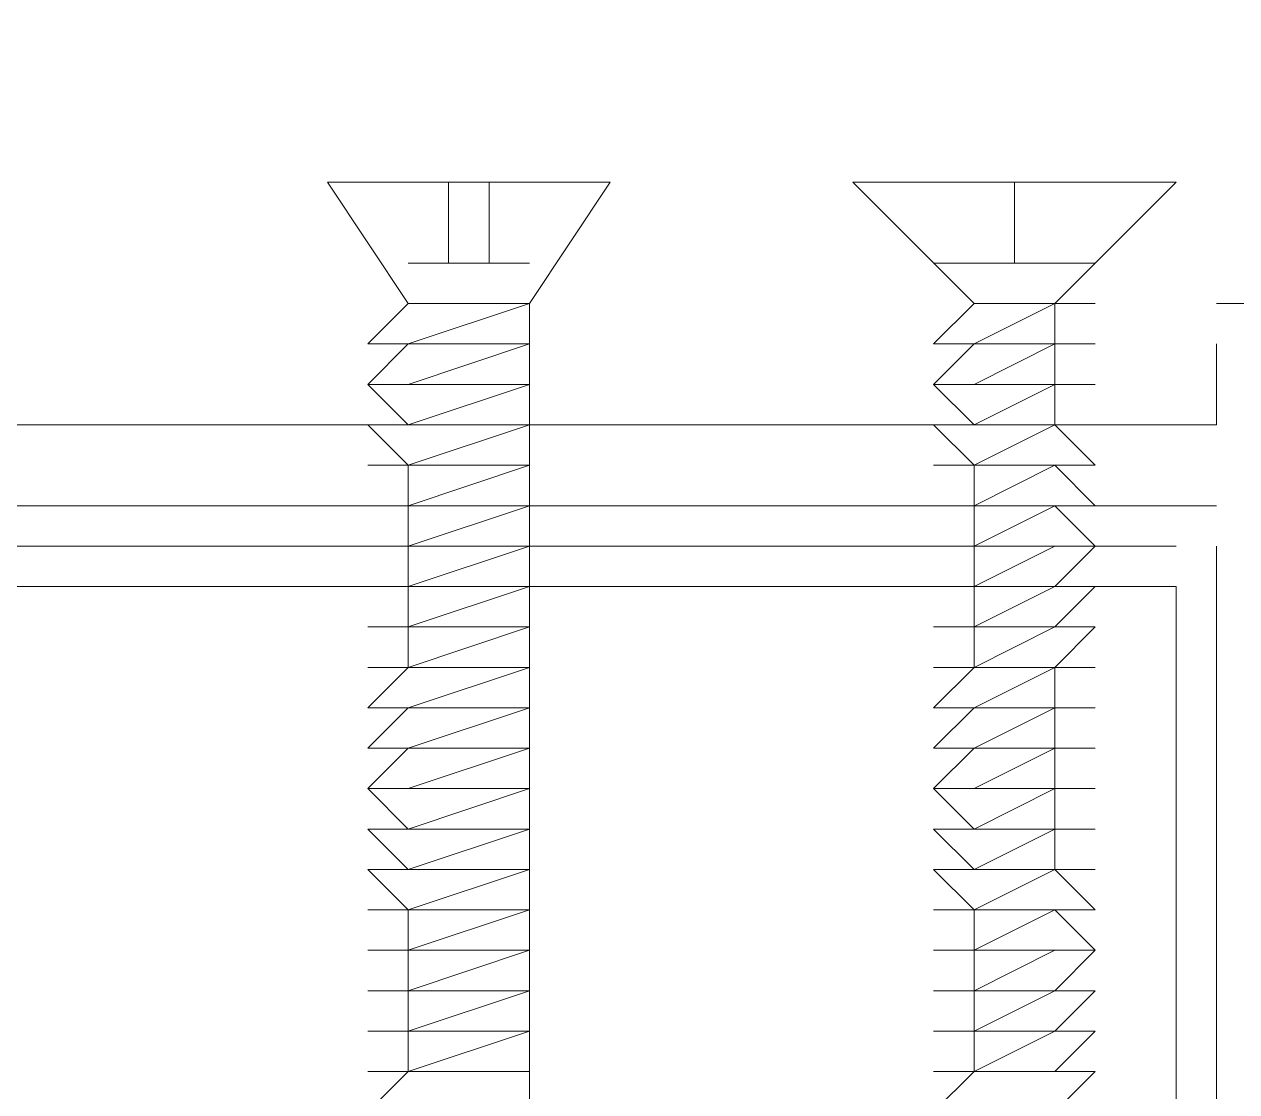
# Model space of a CAD drawing. Header units: millimetres. Extents: x 906 to 41302, y 848 to 28850.
# Drawn here: x 18371.09 to 18402.84, y 17750.91 to 17778.86 of the extents above; entities that cross this region are included whole.
import ezdxf

# ---------------------------------------------------------------- set-up
doc = ezdxf.new("R2010")
doc.units = ezdxf.units.MM
doc.layers.add('PDF_X-단위세대$및$주동평면도$A-DOOR', color=7, linetype='Continuous')

msp = doc.modelspace()

# ---------------------------------------------------------------- linework, layer by layer
at = {"layer": 'PDF_X-단위세대$및$주동평면도$A-DOOR', "lineweight": 9}
for points in [[(18402.312, 17770.486), (18402.312, 17768.37), (18359.978, 17768.37), (18359.978, 17784.245)], [(18384.32, 17771.545), (18386.437, 17774.72), (18379.028, 17774.72), (18381.145, 17771.545), (18384.32, 17771.545), (18386.437, 17774.72), (18379.028, 17774.72), (18381.145, 17771.545), (18382.203, 17771.545)], [(18379.028, 17774.72), (18379.028, 17774.72)], [(18382.203, 17774.72), (18382.203, 17772.603), (18383.262, 17772.603), (18383.262, 17774.72)], [(18398.078, 17771.545), (18401.253, 17774.72), (18392.787, 17774.72), (18395.962, 17771.545), (18398.078, 17771.545), (18401.253, 17774.72), (18392.787, 17774.72), (18395.962, 17771.545), (18397.02, 17771.545)], [(18392.787, 17774.72), (18392.787, 17774.72)], [(18397.02, 17774.72), (18397.02, 17772.603), (18397.02, 17774.72)], [(18381.145, 17772.603), (18384.32, 17772.603)], [(18394.903, 17772.603), (18399.137, 17772.603)], [(18381.145, 17771.545), (18381.145, 17771.545)], [(18381.145, 17771.545), (18381.145, 17771.545)], [(18381.145, 17771.545), (18381.145, 17771.545)], [(18381.145, 17771.545), (18381.145, 17771.545)], [(18384.32, 17771.545), (18384.32, 17771.545)], [(18384.32, 17771.545), (18384.32, 17771.545)], [(18384.32, 17771.545), (18384.32, 17771.545)], [(18395.962, 17771.545), (18395.962, 17771.545)], [(18395.962, 17771.545), (18395.962, 17771.545)], [(18395.962, 17771.545), (18395.962, 17771.545)], [(18395.962, 17771.545), (18395.962, 17771.545)], [(18398.078, 17771.545), (18398.078, 17771.545)], [(18398.078, 17771.545), (18398.078, 17771.545)], [(18398.078, 17771.545), (18398.078, 17771.545)], [(18399.137, 17771.545), (18399.137, 17771.545)], [(18405.487, 17771.545), (18402.312, 17771.545)], [(18402.312, 17771.545), (18402.312, 17771.545)], [(18381.145, 17767.311), (18380.087, 17768.37), (18381.145, 17768.37), (18380.087, 17769.428), (18381.145, 17769.428), (18380.087, 17769.428), (18381.145, 17770.486)], [(18380.087, 17770.486), (18380.087, 17770.486)], [(18381.145, 17770.486), (18381.145, 17770.486)], [(18381.145, 17770.486), (18381.145, 17770.486)], [(18381.145, 17770.486), (18381.145, 17770.486)], [(18384.32, 17770.486), (18384.32, 17770.486)], [(18384.32, 17770.486), (18384.32, 17770.486)], [(18384.32, 17768.37), (18384.32, 17769.428), (18384.32, 17770.486)], [(18384.32, 17770.486), (18384.32, 17770.486)], [(18384.32, 17770.486), (18384.32, 17770.486)], [(18395.962, 17767.311), (18394.903, 17768.37), (18395.962, 17768.37), (18394.903, 17769.428), (18395.962, 17769.428), (18394.903, 17769.428), (18395.962, 17770.486)], [(18394.903, 17770.486), (18394.903, 17770.486)], [(18395.962, 17770.486), (18395.962, 17770.486)], [(18395.962, 17770.486), (18395.962, 17770.486)], [(18395.962, 17770.486), (18395.962, 17770.486)], [(18398.078, 17770.486), (18399.137, 17770.486), (18398.078, 17770.486)], [(18398.078, 17770.486), (18398.078, 17770.486)], [(18398.078, 17768.37), (18398.078, 17769.428), (18398.078, 17770.486)], [(18398.078, 17770.486), (18398.078, 17770.486)], [(18398.078, 17770.486), (18398.078, 17770.486)], [(18399.137, 17770.486), (18399.137, 17770.486)], [(18402.312, 17770.486), (18402.312, 17770.486)], [(18380.087, 17769.428), (18380.087, 17769.428)], [(18380.087, 17769.428), (18380.087, 17769.428)], [(18381.145, 17769.428), (18381.145, 17769.428)], [(18381.145, 17769.428), (18381.145, 17769.428)], [(18384.32, 17769.428), (18384.32, 17769.428)], [(18384.32, 17769.428), (18384.32, 17769.428)], [(18384.32, 17769.428), (18384.32, 17769.428)], [(18384.32, 17769.428), (18384.32, 17769.428)], [(18394.903, 17769.428), (18394.903, 17769.428)], [(18394.903, 17769.428), (18394.903, 17769.428)], [(18395.962, 17769.428), (18395.962, 17769.428)], [(18395.962, 17769.428), (18395.962, 17769.428)], [(18399.137, 17769.428), (18398.078, 17769.428), (18399.137, 17769.428)], [(18398.078, 17769.428), (18398.078, 17769.428)], [(18398.078, 17769.428), (18398.078, 17769.428)], [(18398.078, 17769.428), (18398.078, 17769.428)], [(18398.078, 17769.428), (18398.078, 17769.428)], [(18399.137, 17769.428), (18399.137, 17769.428)], [(18380.087, 17750.378), (18381.145, 17751.436), (18380.087, 17751.436), (18381.145, 17751.436), (18381.145, 17752.495), (18380.087, 17752.495), (18381.145, 17752.495), (18381.145, 17753.553), (18380.087, 17753.553), (18381.145, 17753.553), (18381.145, 17754.611), (18380.087, 17754.611), (18381.145, 17754.611), (18381.145, 17755.67), (18380.087, 17755.67), (18381.145, 17755.67), (18380.087, 17756.728), (18381.145, 17756.728), (18380.087, 17757.786), (18381.145, 17757.786), (18380.087, 17758.845), (18381.145, 17758.845), (18380.087, 17758.845), (18381.145, 17759.903), (18380.087, 17759.903), (18381.145, 17760.961), (18380.087, 17760.961), (18381.145, 17762.02), (18380.087, 17762.02), (18381.145, 17762.02), (18381.145, 17763.078), (18380.087, 17763.078), (18381.145, 17763.078), (18381.145, 17764.136), (18380.087, 17764.136), (18381.145, 17764.136), (18381.145, 17765.195), (18380.087, 17765.195), (18381.145, 17765.195), (18381.145, 17766.253), (18380.087, 17766.253), (18381.145, 17766.253), (18381.145, 17767.311), (18380.087, 17767.311), (18381.145, 17767.311), (18384.32, 17768.37), (18384.32, 17767.311), (18384.32, 17766.253), (18384.32, 17765.195), (18384.32, 17764.136), (18384.32, 17763.078), (18384.32, 17762.02), (18384.32, 17760.961), (18384.32, 17759.903), (18384.32, 17758.845), (18384.32, 17757.786), (18384.32, 17756.728), (18384.32, 17755.67), (18384.32, 17754.611), (18384.32, 17753.553), (18384.32, 17752.495), (18384.32, 17751.436), (18384.32, 17750.378)], [(18384.32, 17768.37), (18381.145, 17767.311), (18384.32, 17768.37)], [(18381.145, 17768.37), (18381.145, 17768.37)], [(18381.145, 17768.37), (18381.145, 17768.37)], [(18381.145, 17768.37), (18381.145, 17768.37)], [(18384.32, 17768.37), (18384.32, 17768.37)], [(18384.32, 17768.37), (18384.32, 17768.37)], [(18384.32, 17768.37), (18384.32, 17768.37)], [(18384.32, 17768.37), (18384.32, 17768.37)], [(18384.32, 17768.37), (18384.32, 17768.37)], [(18384.32, 17768.37), (18384.32, 17768.37)], [(18384.32, 17768.37), (18384.32, 17768.37)], [(18394.903, 17750.378), (18395.962, 17751.436), (18394.903, 17751.436), (18395.962, 17751.436), (18395.962, 17752.495), (18394.903, 17752.495), (18395.962, 17752.495), (18395.962, 17753.553), (18394.903, 17753.553), (18395.962, 17753.553), (18395.962, 17754.611), (18394.903, 17754.611), (18395.962, 17754.611), (18395.962, 17755.67), (18394.903, 17755.67), (18395.962, 17755.67), (18394.903, 17756.728), (18395.962, 17756.728), (18394.903, 17757.786), (18395.962, 17757.786), (18394.903, 17758.845), (18395.962, 17758.845), (18394.903, 17758.845), (18395.962, 17759.903), (18394.903, 17759.903), (18395.962, 17760.961), (18394.903, 17760.961), (18395.962, 17762.02), (18394.903, 17762.02), (18395.962, 17762.02), (18395.962, 17763.078), (18394.903, 17763.078), (18395.962, 17763.078), (18395.962, 17764.136), (18394.903, 17764.136), (18395.962, 17764.136), (18395.962, 17765.195), (18394.903, 17765.195), (18395.962, 17765.195), (18395.962, 17766.253), (18394.903, 17766.253), (18395.962, 17766.253), (18395.962, 17767.311), (18394.903, 17767.311), (18395.962, 17767.311), (18398.078, 17768.37), (18399.137, 17767.311), (18398.078, 17767.311), (18399.137, 17766.253), (18398.078, 17766.253), (18399.137, 17765.195), (18398.078, 17765.195), (18399.137, 17765.195), (18398.078, 17764.136), (18399.137, 17764.136), (18398.078, 17763.078), (18399.137, 17763.078), (18398.078, 17762.02), (18399.137, 17762.02), (18398.078, 17762.02), (18398.078, 17760.961), (18399.137, 17760.961), (18398.078, 17760.961), (18398.078, 17759.903), (18399.137, 17759.903), (18398.078, 17759.903), (18398.078, 17758.845), (18399.137, 17758.845), (18398.078, 17758.845), (18398.078, 17757.786), (18399.137, 17757.786), (18398.078, 17757.786), (18398.078, 17756.728), (18399.137, 17756.728), (18398.078, 17756.728), (18399.137, 17755.67), (18398.078, 17755.67), (18399.137, 17754.611), (18398.078, 17754.611), (18399.137, 17754.611), (18398.078, 17753.553), (18399.137, 17753.553), (18398.078, 17752.495), (18399.137, 17752.495), (18398.078, 17751.436), (18399.137, 17751.436), (18398.078, 17750.378)], [(18398.078, 17768.37), (18395.962, 17767.311), (18398.078, 17768.37)], [(18395.962, 17768.37), (18395.962, 17768.37)], [(18395.962, 17768.37), (18395.962, 17768.37)], [(18395.962, 17768.37), (18395.962, 17768.37)], [(18398.078, 17768.37), (18398.078, 17768.37)], [(18398.078, 17768.37), (18398.078, 17768.37)], [(18398.078, 17768.37), (18398.078, 17768.37)], [(18398.078, 17768.37), (18398.078, 17768.37)], [(18398.078, 17768.37), (18398.078, 17768.37)], [(18398.078, 17768.37), (18398.078, 17768.37)], [(18399.137, 17768.37), (18398.078, 17768.37), (18399.137, 17768.37)], [(18398.078, 17768.37), (18398.078, 17768.37)], [(18399.137, 17768.37), (18399.137, 17768.37)], [(18402.312, 17768.37), (18402.312, 17768.37)], [(18380.087, 17767.311), (18380.087, 17767.311)], [(18380.087, 17767.311), (18380.087, 17767.311)], [(18380.087, 17767.311), (18380.087, 17767.311)], [(18380.087, 17767.311), (18380.087, 17767.311)], [(18381.145, 17767.311), (18381.145, 17767.311)], [(18381.145, 17767.311), (18381.145, 17767.311)], [(18381.145, 17767.311), (18381.145, 17767.311)], [(18381.145, 17767.311), (18381.145, 17767.311)], [(18381.145, 17767.311), (18381.145, 17767.311)], [(18381.145, 17767.311), (18381.145, 17767.311)], [(18381.145, 17767.311), (18381.145, 17767.311)], [(18381.145, 17767.311), (18381.145, 17767.311)], [(18384.32, 17767.311), (18384.32, 17767.311)], [(18384.32, 17767.311), (18384.32, 17767.311)], [(18384.32, 17767.311), (18384.32, 17767.311)], [(18384.32, 17767.311), (18384.32, 17767.311)], [(18384.32, 17767.311), (18384.32, 17767.311)], [(18384.32, 17767.311), (18384.32, 17767.311)], [(18384.32, 17767.311), (18384.32, 17767.311)], [(18384.32, 17767.311), (18384.32, 17767.311)], [(18394.903, 17767.311), (18394.903, 17767.311)], [(18394.903, 17767.311), (18394.903, 17767.311)], [(18394.903, 17767.311), (18394.903, 17767.311)], [(18394.903, 17767.311), (18394.903, 17767.311)], [(18395.962, 17767.311), (18395.962, 17767.311)], [(18395.962, 17767.311), (18395.962, 17767.311)], [(18395.962, 17767.311), (18395.962, 17767.311)], [(18395.962, 17767.311), (18395.962, 17767.311)], [(18395.962, 17767.311), (18395.962, 17767.311)], [(18395.962, 17767.311), (18395.962, 17767.311)], [(18395.962, 17767.311), (18395.962, 17767.311)], [(18395.962, 17767.311), (18395.962, 17767.311)], [(18398.078, 17767.311), (18398.078, 17767.311)], [(18398.078, 17767.311), (18398.078, 17767.311)], [(18398.078, 17767.311), (18398.078, 17767.311)], [(18398.078, 17767.311), (18398.078, 17767.311)], [(18398.078, 17767.311), (18398.078, 17767.311)], [(18398.078, 17767.311), (18398.078, 17767.311)], [(18398.078, 17767.311), (18398.078, 17767.311)], [(18398.078, 17767.311), (18398.078, 17767.311)], [(18399.137, 17767.311), (18399.137, 17767.311)], [(18399.137, 17767.311), (18399.137, 17767.311)], [(18399.137, 17767.311), (18399.137, 17767.311)], [(18399.137, 17767.311), (18399.137, 17767.311)], [(18402.312, 17766.253), (18358.92, 17766.253)], [(18380.087, 17766.253), (18380.087, 17766.253)], [(18380.087, 17766.253), (18380.087, 17766.253)], [(18380.087, 17766.253), (18380.087, 17766.253)], [(18380.087, 17766.253), (18380.087, 17766.253)], [(18381.145, 17766.253), (18381.145, 17766.253)], [(18381.145, 17766.253), (18381.145, 17766.253)], [(18381.145, 17766.253), (18381.145, 17766.253)], [(18381.145, 17766.253), (18381.145, 17766.253)], [(18381.145, 17766.253), (18381.145, 17766.253)], [(18381.145, 17766.253), (18381.145, 17766.253)], [(18381.145, 17766.253), (18381.145, 17766.253)], [(18381.145, 17766.253), (18381.145, 17766.253)], [(18381.145, 17766.253), (18381.145, 17766.253)], [(18381.145, 17766.253), (18381.145, 17766.253)], [(18384.32, 17766.253), (18384.32, 17766.253)], [(18384.32, 17766.253), (18384.32, 17766.253)], [(18384.32, 17766.253), (18384.32, 17766.253)], [(18384.32, 17766.253), (18384.32, 17766.253)], [(18384.32, 17766.253), (18384.32, 17766.253)], [(18384.32, 17766.253), (18384.32, 17766.253)], [(18384.32, 17766.253), (18384.32, 17766.253)], [(18394.903, 17766.253), (18394.903, 17766.253)], [(18394.903, 17766.253), (18394.903, 17766.253)], [(18394.903, 17766.253), (18394.903, 17766.253)], [(18394.903, 17766.253), (18394.903, 17766.253)], [(18395.962, 17766.253), (18395.962, 17766.253)], [(18395.962, 17766.253), (18395.962, 17766.253)], [(18395.962, 17766.253), (18395.962, 17766.253)], [(18395.962, 17766.253), (18395.962, 17766.253)], [(18395.962, 17766.253), (18395.962, 17766.253)], [(18395.962, 17766.253), (18395.962, 17766.253)], [(18395.962, 17766.253), (18395.962, 17766.253)], [(18395.962, 17766.253), (18395.962, 17766.253)], [(18395.962, 17766.253), (18395.962, 17766.253)], [(18395.962, 17766.253), (18395.962, 17766.253)], [(18398.078, 17766.253), (18398.078, 17766.253)], [(18398.078, 17766.253), (18398.078, 17766.253)], [(18398.078, 17766.253), (18398.078, 17766.253)], [(18398.078, 17766.253), (18398.078, 17766.253)], [(18398.078, 17766.253), (18398.078, 17766.253)], [(18398.078, 17766.253), (18398.078, 17766.253)], [(18398.078, 17766.253), (18398.078, 17766.253)], [(18399.137, 17766.253), (18399.137, 17766.253)], [(18399.137, 17766.253), (18399.137, 17766.253)], [(18399.137, 17766.253), (18399.137, 17766.253)], [(18399.137, 17766.253), (18399.137, 17766.253)], [(18402.312, 17766.253), (18402.312, 17766.253)], [(18359.978, 17765.195), (18401.253, 17765.195)], [(18380.087, 17765.195), (18380.087, 17765.195)], [(18380.087, 17765.195), (18380.087, 17765.195)], [(18380.087, 17765.195), (18380.087, 17765.195)], [(18380.087, 17765.195), (18380.087, 17765.195)], [(18381.145, 17765.195), (18381.145, 17765.195)], [(18381.145, 17765.195), (18381.145, 17765.195)], [(18381.145, 17765.195), (18381.145, 17765.195)], [(18381.145, 17765.195), (18381.145, 17765.195)], [(18381.145, 17765.195), (18381.145, 17765.195)], [(18381.145, 17765.195), (18381.145, 17765.195)], [(18381.145, 17765.195), (18381.145, 17765.195)], [(18381.145, 17765.195), (18381.145, 17765.195)], [(18381.145, 17765.195), (18381.145, 17765.195)], [(18381.145, 17765.195), (18381.145, 17765.195)], [(18384.32, 17765.195), (18384.32, 17765.195)], [(18384.32, 17765.195), (18384.32, 17765.195)], [(18384.32, 17765.195), (18384.32, 17765.195)], [(18384.32, 17765.195), (18384.32, 17765.195)], [(18384.32, 17765.195), (18384.32, 17765.195)], [(18384.32, 17765.195), (18384.32, 17765.195)], [(18384.32, 17765.195), (18384.32, 17765.195)], [(18394.903, 17765.195), (18394.903, 17765.195)], [(18394.903, 17765.195), (18394.903, 17765.195)], [(18394.903, 17765.195), (18394.903, 17765.195)], [(18394.903, 17765.195), (18394.903, 17765.195)], [(18395.962, 17765.195), (18395.962, 17765.195)], [(18395.962, 17765.195), (18395.962, 17765.195)], [(18395.962, 17765.195), (18395.962, 17765.195)], [(18395.962, 17765.195), (18395.962, 17765.195)], [(18395.962, 17765.195), (18395.962, 17765.195)], [(18395.962, 17765.195), (18395.962, 17765.195)], [(18395.962, 17765.195), (18395.962, 17765.195)], [(18395.962, 17765.195), (18395.962, 17765.195)], [(18395.962, 17765.195), (18395.962, 17765.195)], [(18395.962, 17765.195), (18395.962, 17765.195)], [(18398.078, 17765.195), (18398.078, 17765.195)], [(18398.078, 17765.195), (18398.078, 17765.195)], [(18398.078, 17765.195), (18398.078, 17765.195)], [(18398.078, 17765.195), (18398.078, 17765.195)], [(18398.078, 17765.195), (18398.078, 17765.195)], [(18398.078, 17765.195), (18398.078, 17765.195)], [(18399.137, 17765.195), (18399.137, 17765.195)], [(18399.137, 17765.195), (18399.137, 17765.195)], [(18399.137, 17765.195), (18399.137, 17765.195)], [(18399.137, 17765.195), (18399.137, 17765.195)], [(18399.137, 17765.195), (18399.137, 17765.195)], [(18399.137, 17765.195), (18399.137, 17765.195)], [(18399.137, 17765.195), (18399.137, 17765.195)], [(18399.137, 17765.195), (18399.137, 17765.195)], [(18402.312, 17765.195), (18402.312, 17729.211)], [(18402.312, 17765.195), (18402.312, 17765.195)], [(18401.253, 17729.211), (18371.62, 17729.211), (18371.62, 17730.27), (18401.253, 17730.27), (18401.253, 17764.136), (18359.978, 17764.136), (18359.978, 17759.903), (18358.92, 17759.903), (18358.92, 17764.136)], [(18380.087, 17764.136), (18380.087, 17764.136)], [(18380.087, 17764.136), (18380.087, 17764.136)], [(18380.087, 17764.136), (18380.087, 17764.136)], [(18381.145, 17764.136), (18380.087, 17764.136), (18381.145, 17764.136)], [(18380.087, 17764.136), (18380.087, 17764.136)], [(18381.145, 17764.136), (18381.145, 17764.136)], [(18381.145, 17764.136), (18381.145, 17764.136)], [(18381.145, 17764.136), (18381.145, 17764.136)], [(18381.145, 17764.136), (18381.145, 17764.136)], [(18381.145, 17764.136), (18381.145, 17764.136)], [(18381.145, 17764.136), (18381.145, 17764.136)], [(18381.145, 17764.136), (18381.145, 17764.136)], [(18381.145, 17764.136), (18381.145, 17764.136)], [(18384.32, 17764.136), (18384.32, 17764.136)], [(18384.32, 17764.136), (18384.32, 17764.136)], [(18384.32, 17764.136), (18384.32, 17764.136)], [(18384.32, 17764.136), (18384.32, 17764.136)], [(18384.32, 17764.136), (18384.32, 17764.136)], [(18384.32, 17764.136), (18384.32, 17764.136)], [(18384.32, 17764.136), (18384.32, 17764.136)], [(18394.903, 17764.136), (18394.903, 17764.136)], [(18394.903, 17764.136), (18394.903, 17764.136)], [(18394.903, 17764.136), (18394.903, 17764.136)], [(18395.962, 17764.136), (18394.903, 17764.136), (18395.962, 17764.136)], [(18394.903, 17764.136), (18394.903, 17764.136)], [(18395.962, 17764.136), (18395.962, 17764.136)], [(18395.962, 17764.136), (18395.962, 17764.136)], [(18395.962, 17764.136), (18395.962, 17764.136)], [(18395.962, 17764.136), (18395.962, 17764.136)], [(18395.962, 17764.136), (18395.962, 17764.136)], [(18395.962, 17764.136), (18395.962, 17764.136)], [(18395.962, 17764.136), (18395.962, 17764.136)], [(18395.962, 17764.136), (18395.962, 17764.136)], [(18398.078, 17764.136), (18398.078, 17764.136)], [(18398.078, 17764.136), (18398.078, 17764.136)], [(18399.137, 17764.136), (18398.078, 17764.136)], [(18398.078, 17764.136), (18398.078, 17764.136)], [(18398.078, 17764.136), (18398.078, 17764.136)], [(18398.078, 17764.136), (18398.078, 17764.136)], [(18398.078, 17764.136), (18398.078, 17764.136)], [(18399.137, 17764.136), (18399.137, 17764.136)], [(18399.137, 17764.136), (18399.137, 17764.136)], [(18401.253, 17764.136), (18401.253, 17764.136)], [(18401.253, 17764.136), (18401.253, 17764.136)], [(18402.312, 17764.136), (18402.312, 17730.27)], [(18402.312, 17764.136), (18402.312, 17764.136)], [(18380.087, 17763.078), (18380.087, 17763.078)], [(18380.087, 17763.078), (18380.087, 17763.078)], [(18381.145, 17763.078), (18381.145, 17763.078)], [(18381.145, 17763.078), (18381.145, 17763.078)], [(18381.145, 17763.078), (18384.32, 17763.078)], [(18381.145, 17763.078), (18381.145, 17763.078)], [(18381.145, 17763.078), (18381.145, 17763.078)], [(18384.32, 17763.078), (18384.32, 17763.078)], [(18384.32, 17763.078), (18384.32, 17763.078)], [(18384.32, 17763.078), (18384.32, 17763.078)], [(18384.32, 17763.078), (18384.32, 17763.078)], [(18384.32, 17763.078), (18384.32, 17763.078)], [(18384.32, 17763.078), (18384.32, 17763.078)], [(18394.903, 17763.078), (18394.903, 17763.078)], [(18394.903, 17763.078), (18394.903, 17763.078)], [(18395.962, 17763.078), (18395.962, 17763.078)], [(18395.962, 17763.078), (18395.962, 17763.078)], [(18395.962, 17763.078), (18398.078, 17763.078)], [(18395.962, 17763.078), (18395.962, 17763.078)], [(18395.962, 17763.078), (18395.962, 17763.078)], [(18398.078, 17763.078), (18398.078, 17763.078)], [(18398.078, 17763.078), (18398.078, 17763.078)], [(18398.078, 17763.078), (18398.078, 17763.078)], [(18398.078, 17763.078), (18398.078, 17763.078)], [(18398.078, 17763.078), (18398.078, 17763.078)], [(18398.078, 17763.078), (18398.078, 17763.078)], [(18399.137, 17763.078), (18399.137, 17763.078)], [(18399.137, 17763.078), (18399.137, 17763.078)], [(18399.137, 17763.078), (18399.137, 17763.078)], [(18399.137, 17763.078), (18399.137, 17763.078)], [(18380.087, 17762.02), (18380.087, 17762.02)], [(18380.087, 17762.02), (18380.087, 17762.02)], [(18380.087, 17762.02), (18380.087, 17762.02)], [(18380.087, 17762.02), (18380.087, 17762.02)], [(18381.145, 17762.02), (18384.32, 17762.02), (18381.145, 17762.02)], [(18381.145, 17762.02), (18384.32, 17762.02), (18381.145, 17762.02)], [(18381.145, 17762.02), (18381.145, 17762.02)], [(18381.145, 17762.02), (18381.145, 17762.02)], [(18381.145, 17762.02), (18381.145, 17762.02)], [(18381.145, 17762.02), (18381.145, 17762.02)], [(18381.145, 17762.02), (18381.145, 17762.02)], [(18381.145, 17762.02), (18381.145, 17762.02)], [(18381.145, 17762.02), (18381.145, 17762.02)], [(18381.145, 17762.02), (18381.145, 17762.02)], [(18381.145, 17762.02), (18381.145, 17762.02)], [(18384.32, 17762.02), (18384.32, 17762.02)], [(18384.32, 17762.02), (18384.32, 17762.02)], [(18384.32, 17762.02), (18384.32, 17762.02)], [(18384.32, 17762.02), (18384.32, 17762.02)], [(18384.32, 17762.02), (18384.32, 17762.02)], [(18384.32, 17762.02), (18384.32, 17762.02)], [(18384.32, 17762.02), (18384.32, 17762.02)], [(18384.32, 17762.02), (18384.32, 17762.02)], [(18394.903, 17762.02), (18394.903, 17762.02)], [(18394.903, 17762.02), (18394.903, 17762.02)], [(18394.903, 17762.02), (18394.903, 17762.02)], [(18394.903, 17762.02), (18394.903, 17762.02)], [(18395.962, 17762.02), (18398.078, 17762.02), (18395.962, 17762.02)], [(18395.962, 17762.02), (18398.078, 17762.02), (18395.962, 17762.02)], [(18395.962, 17762.02), (18395.962, 17762.02)], [(18395.962, 17762.02), (18395.962, 17762.02)], [(18395.962, 17762.02), (18395.962, 17762.02)], [(18395.962, 17762.02), (18395.962, 17762.02)], [(18395.962, 17762.02), (18395.962, 17762.02)], [(18395.962, 17762.02), (18395.962, 17762.02)], [(18395.962, 17762.02), (18395.962, 17762.02)], [(18395.962, 17762.02), (18395.962, 17762.02)], [(18395.962, 17762.02), (18395.962, 17762.02)], [(18398.078, 17762.02), (18398.078, 17762.02)], [(18398.078, 17762.02), (18398.078, 17762.02)], [(18398.078, 17762.02), (18398.078, 17762.02)], [(18398.078, 17762.02), (18398.078, 17762.02)], [(18398.078, 17762.02), (18398.078, 17762.02)], [(18398.078, 17762.02), (18398.078, 17762.02)], [(18398.078, 17762.02), (18398.078, 17762.02)], [(18398.078, 17762.02), (18398.078, 17762.02)], [(18398.078, 17762.02), (18398.078, 17762.02)], [(18398.078, 17762.02), (18398.078, 17762.02)], [(18398.078, 17762.02), (18398.078, 17762.02)], [(18399.137, 17762.02), (18399.137, 17762.02)], [(18399.137, 17762.02), (18399.137, 17762.02)], [(18399.137, 17762.02), (18399.137, 17762.02)], [(18399.137, 17762.02), (18399.137, 17762.02)], [(18380.087, 17760.961), (18380.087, 17760.961)], [(18380.087, 17760.961), (18380.087, 17760.961)], [(18380.087, 17760.961), (18380.087, 17760.961)], [(18384.32, 17760.961), (18381.145, 17759.903), (18380.087, 17759.903), (18381.145, 17759.903), (18380.087, 17759.903), (18381.145, 17760.961)], [(18380.087, 17760.961), (18380.087, 17760.961)], [(18381.145, 17760.961), (18381.145, 17760.961)], [(18381.145, 17760.961), (18381.145, 17760.961)], [(18381.145, 17760.961), (18381.145, 17760.961)], [(18381.145, 17760.961), (18381.145, 17760.961)], [(18381.145, 17760.961), (18381.145, 17760.961)], [(18384.32, 17760.961), (18381.145, 17760.961), (18384.32, 17760.961)], [(18381.145, 17760.961), (18381.145, 17760.961)], [(18384.32, 17760.961), (18384.32, 17760.961)], [(18384.32, 17760.961), (18384.32, 17760.961)], [(18384.32, 17760.961), (18384.32, 17760.961)], [(18384.32, 17760.961), (18384.32, 17760.961)], [(18384.32, 17760.961), (18384.32, 17760.961)], [(18399.137, 17760.961), (18398.078, 17760.961), (18395.962, 17759.903), (18394.903, 17759.903), (18395.962, 17759.903), (18394.903, 17759.903), (18395.962, 17760.961)], [(18394.903, 17760.961), (18394.903, 17760.961)], [(18394.903, 17760.961), (18394.903, 17760.961)], [(18394.903, 17760.961), (18394.903, 17760.961)], [(18394.903, 17760.961), (18394.903, 17760.961)], [(18395.962, 17760.961), (18395.962, 17760.961)], [(18395.962, 17760.961), (18395.962, 17760.961)], [(18395.962, 17760.961), (18395.962, 17760.961)], [(18395.962, 17760.961), (18395.962, 17760.961)], [(18395.962, 17760.961), (18395.962, 17760.961)], [(18398.078, 17760.961), (18395.962, 17760.961), (18398.078, 17760.961)], [(18395.962, 17760.961), (18395.962, 17760.961)], [(18398.078, 17760.961), (18398.078, 17760.961)], [(18398.078, 17760.961), (18398.078, 17760.961)], [(18398.078, 17760.961), (18398.078, 17760.961)], [(18398.078, 17760.961), (18398.078, 17760.961)], [(18398.078, 17760.961), (18398.078, 17760.961)], [(18399.137, 17760.961), (18399.137, 17760.961)], [(18399.137, 17760.961), (18399.137, 17760.961)], [(18399.137, 17760.961), (18399.137, 17760.961)], [(18380.087, 17759.903), (18380.087, 17759.903)], [(18381.145, 17759.903), (18381.145, 17759.903)], [(18381.145, 17759.903), (18381.145, 17759.903)], [(18381.145, 17758.845), (18384.32, 17759.903)], [(18381.145, 17759.903), (18381.145, 17759.903)], [(18384.32, 17759.903), (18384.32, 17759.903)], [(18384.32, 17759.903), (18384.32, 17759.903)], [(18384.32, 17759.903), (18384.32, 17759.903)], [(18384.32, 17759.903), (18384.32, 17759.903)], [(18384.32, 17759.903), (18384.32, 17759.903)], [(18394.903, 17759.903), (18394.903, 17759.903)], [(18399.137, 17759.903), (18398.078, 17759.903), (18395.962, 17758.845)], [(18395.962, 17759.903), (18395.962, 17759.903)], [(18395.962, 17759.903), (18395.962, 17759.903)], [(18395.962, 17759.903), (18395.962, 17759.903)], [(18398.078, 17759.903), (18398.078, 17759.903)], [(18398.078, 17759.903), (18398.078, 17759.903)], [(18398.078, 17759.903), (18398.078, 17759.903)], [(18398.078, 17759.903), (18398.078, 17759.903)], [(18398.078, 17759.903), (18398.078, 17759.903)], [(18399.137, 17759.903), (18399.137, 17759.903)], [(18399.137, 17759.903), (18399.137, 17759.903)], [(18380.087, 17758.845), (18380.087, 17758.845)], [(18380.087, 17758.845), (18380.087, 17758.845)], [(18380.087, 17758.845), (18380.087, 17758.845)], [(18380.087, 17758.845), (18380.087, 17758.845)], [(18380.087, 17758.845), (18380.087, 17758.845)], [(18380.087, 17758.845), (18380.087, 17758.845)], [(18381.145, 17758.845), (18381.145, 17758.845)], [(18381.145, 17758.845), (18381.145, 17758.845)], [(18381.145, 17758.845), (18381.145, 17758.845)], [(18381.145, 17758.845), (18381.145, 17758.845)], [(18381.145, 17758.845), (18381.145, 17758.845)], [(18384.32, 17758.845), (18384.32, 17758.845)], [(18384.32, 17758.845), (18384.32, 17758.845)], [(18384.32, 17758.845), (18384.32, 17758.845)], [(18384.32, 17758.845), (18384.32, 17758.845)], [(18394.903, 17758.845), (18394.903, 17758.845)], [(18394.903, 17758.845), (18394.903, 17758.845)], [(18394.903, 17758.845), (18394.903, 17758.845)], [(18394.903, 17758.845), (18394.903, 17758.845)], [(18394.903, 17758.845), (18394.903, 17758.845)], [(18394.903, 17758.845), (18394.903, 17758.845)], [(18395.962, 17758.845), (18395.962, 17758.845)], [(18395.962, 17758.845), (18395.962, 17758.845)], [(18395.962, 17758.845), (18395.962, 17758.845)], [(18395.962, 17758.845), (18395.962, 17758.845)], [(18395.962, 17758.845), (18395.962, 17758.845)], [(18398.078, 17758.845), (18398.078, 17758.845)], [(18398.078, 17758.845), (18398.078, 17758.845)], [(18398.078, 17758.845), (18398.078, 17758.845)], [(18398.078, 17758.845), (18398.078, 17758.845)], [(18398.078, 17758.845), (18398.078, 17758.845)], [(18398.078, 17758.845), (18398.078, 17758.845)], [(18398.078, 17758.845), (18398.078, 17758.845)], [(18398.078, 17758.845), (18398.078, 17758.845)], [(18399.137, 17758.845), (18399.137, 17758.845)], [(18399.137, 17758.845), (18399.137, 17758.845)], [(18399.137, 17758.845), (18399.137, 17758.845)], [(18399.137, 17758.845), (18399.137, 17758.845)], [(18380.087, 17757.786), (18380.087, 17757.786)], [(18380.087, 17757.786), (18380.087, 17757.786)], [(18380.087, 17757.786), (18380.087, 17757.786)], [(18380.087, 17757.786), (18380.087, 17757.786)], [(18381.145, 17757.786), (18381.145, 17757.786)], [(18381.145, 17757.786), (18381.145, 17757.786)], [(18381.145, 17757.786), (18381.145, 17757.786)], [(18381.145, 17757.786), (18381.145, 17757.786)], [(18381.145, 17757.786), (18381.145, 17757.786)], [(18384.32, 17757.786), (18384.32, 17757.786)], [(18384.32, 17757.786), (18384.32, 17757.786)], [(18384.32, 17757.786), (18384.32, 17757.786)], [(18384.32, 17757.786), (18384.32, 17757.786)], [(18384.32, 17757.786), (18384.32, 17757.786)], [(18384.32, 17757.786), (18384.32, 17757.786)], [(18384.32, 17757.786), (18384.32, 17757.786)], [(18394.903, 17757.786), (18394.903, 17757.786)], [(18394.903, 17757.786), (18394.903, 17757.786)], [(18394.903, 17757.786), (18394.903, 17757.786)], [(18394.903, 17757.786), (18394.903, 17757.786)], [(18395.962, 17757.786), (18395.962, 17757.786)], [(18395.962, 17757.786), (18395.962, 17757.786)], [(18395.962, 17757.786), (18395.962, 17757.786)], [(18395.962, 17757.786), (18395.962, 17757.786)], [(18395.962, 17757.786), (18395.962, 17757.786)], [(18398.078, 17757.786), (18398.078, 17757.786)], [(18398.078, 17757.786), (18398.078, 17757.786)], [(18398.078, 17757.786), (18398.078, 17757.786)], [(18398.078, 17757.786), (18398.078, 17757.786)], [(18398.078, 17757.786), (18398.078, 17757.786)], [(18398.078, 17757.786), (18398.078, 17757.786)], [(18398.078, 17757.786), (18398.078, 17757.786)], [(18398.078, 17757.786), (18398.078, 17757.786)], [(18398.078, 17757.786), (18398.078, 17757.786)], [(18398.078, 17757.786), (18398.078, 17757.786)], [(18398.078, 17757.786), (18398.078, 17757.786)], [(18399.137, 17757.786), (18399.137, 17757.786)], [(18399.137, 17757.786), (18399.137, 17757.786)], [(18399.137, 17757.786), (18399.137, 17757.786)], [(18399.137, 17757.786), (18399.137, 17757.786)], [(18384.32, 17756.728), (18381.145, 17756.728), (18380.087, 17756.728), (18381.145, 17755.67), (18384.32, 17756.728), (18381.145, 17755.67), (18384.32, 17755.67), (18384.32, 17754.611), (18381.145, 17754.611), (18381.145, 17753.553), (18384.32, 17753.553)], [(18380.087, 17756.728), (18380.087, 17756.728)], [(18380.087, 17756.728), (18380.087, 17756.728)], [(18381.145, 17756.728), (18381.145, 17756.728)], [(18381.145, 17756.728), (18381.145, 17756.728)], [(18381.145, 17756.728), (18381.145, 17756.728)], [(18384.32, 17756.728), (18381.145, 17755.67), (18384.32, 17756.728)], [(18381.145, 17756.728), (18381.145, 17756.728)], [(18381.145, 17756.728), (18381.145, 17756.728)], [(18381.145, 17756.728), (18381.145, 17756.728)], [(18384.32, 17756.728), (18384.32, 17756.728)], [(18384.32, 17756.728), (18384.32, 17756.728)], [(18384.32, 17756.728), (18384.32, 17756.728)], [(18384.32, 17756.728), (18384.32, 17756.728)], [(18384.32, 17756.728), (18384.32, 17756.728)], [(18399.137, 17756.728), (18398.078, 17756.728), (18395.962, 17756.728), (18394.903, 17756.728), (18395.962, 17755.67), (18398.078, 17756.728), (18395.962, 17755.67), (18398.078, 17755.67), (18399.137, 17754.611), (18398.078, 17754.611), (18395.962, 17754.611), (18395.962, 17753.553), (18398.078, 17753.553)], [(18394.903, 17756.728), (18394.903, 17756.728)], [(18394.903, 17756.728), (18394.903, 17756.728)], [(18395.962, 17756.728), (18395.962, 17756.728)], [(18395.962, 17756.728), (18395.962, 17756.728)], [(18395.962, 17756.728), (18395.962, 17756.728)], [(18398.078, 17756.728), (18395.962, 17755.67), (18398.078, 17756.728)], [(18395.962, 17756.728), (18395.962, 17756.728)], [(18395.962, 17756.728), (18395.962, 17756.728)], [(18395.962, 17756.728), (18395.962, 17756.728)], [(18398.078, 17756.728), (18398.078, 17756.728)], [(18398.078, 17756.728), (18398.078, 17756.728)], [(18398.078, 17756.728), (18398.078, 17756.728)], [(18398.078, 17756.728), (18398.078, 17756.728)], [(18398.078, 17756.728), (18398.078, 17756.728)], [(18399.137, 17756.728), (18399.137, 17756.728)], [(18399.137, 17756.728), (18399.137, 17756.728)], [(18380.087, 17755.67), (18380.087, 17755.67)], [(18380.087, 17755.67), (18381.145, 17755.67), (18380.087, 17755.67)], [(18380.087, 17755.67), (18380.087, 17755.67)], [(18381.145, 17755.67), (18381.145, 17755.67)], [(18381.145, 17755.67), (18381.145, 17755.67)], [(18381.145, 17755.67), (18381.145, 17755.67)], [(18381.145, 17755.67), (18381.145, 17755.67)], [(18381.145, 17755.67), (18381.145, 17755.67)], [(18381.145, 17755.67), (18381.145, 17755.67)], [(18381.145, 17755.67), (18381.145, 17755.67)], [(18384.32, 17755.67), (18384.32, 17755.67)], [(18384.32, 17755.67), (18384.32, 17755.67)], [(18384.32, 17755.67), (18384.32, 17755.67)], [(18384.32, 17755.67), (18384.32, 17755.67)], [(18394.903, 17755.67), (18394.903, 17755.67)], [(18394.903, 17755.67), (18395.962, 17755.67), (18394.903, 17755.67)], [(18394.903, 17755.67), (18394.903, 17755.67)], [(18395.962, 17755.67), (18395.962, 17755.67)], [(18395.962, 17755.67), (18395.962, 17755.67)], [(18395.962, 17755.67), (18395.962, 17755.67)], [(18395.962, 17755.67), (18395.962, 17755.67)], [(18395.962, 17755.67), (18395.962, 17755.67)], [(18395.962, 17755.67), (18395.962, 17755.67)], [(18395.962, 17755.67), (18395.962, 17755.67)], [(18398.078, 17755.67), (18398.078, 17755.67)], [(18398.078, 17755.67), (18398.078, 17755.67)], [(18398.078, 17755.67), (18398.078, 17755.67)], [(18399.137, 17755.67), (18399.137, 17755.67)], [(18399.137, 17755.67), (18399.137, 17755.67)], [(18380.087, 17754.611), (18380.087, 17754.611)], [(18380.087, 17754.611), (18380.087, 17754.611)], [(18381.145, 17754.611), (18381.145, 17754.611)], [(18381.145, 17754.611), (18381.145, 17754.611)], [(18381.145, 17754.611), (18381.145, 17754.611)], [(18381.145, 17754.611), (18381.145, 17754.611)], [(18384.32, 17754.611), (18384.32, 17754.611)], [(18384.32, 17754.611), (18384.32, 17754.611)], [(18384.32, 17754.611), (18384.32, 17754.611)], [(18394.903, 17754.611), (18394.903, 17754.611)], [(18394.903, 17754.611), (18394.903, 17754.611)], [(18395.962, 17754.611), (18395.962, 17754.611)], [(18395.962, 17754.611), (18395.962, 17754.611)], [(18395.962, 17754.611), (18395.962, 17754.611)], [(18395.962, 17754.611), (18395.962, 17754.611)], [(18398.078, 17754.611), (18398.078, 17754.611)], [(18398.078, 17754.611), (18398.078, 17754.611)], [(18398.078, 17754.611), (18398.078, 17754.611)], [(18399.137, 17754.611), (18399.137, 17754.611)], [(18399.137, 17754.611), (18399.137, 17754.611)], [(18399.137, 17754.611), (18399.137, 17754.611)], [(18399.137, 17754.611), (18399.137, 17754.611)], [(18380.087, 17753.553), (18380.087, 17753.553)], [(18380.087, 17753.553), (18380.087, 17753.553)], [(18381.145, 17753.553), (18381.145, 17753.553)], [(18381.145, 17753.553), (18381.145, 17753.553)], [(18381.145, 17753.553), (18381.145, 17753.553)], [(18381.145, 17753.553), (18381.145, 17753.553)], [(18381.145, 17753.553), (18381.145, 17753.553)], [(18381.145, 17753.553), (18381.145, 17753.553)], [(18384.32, 17753.553), (18384.32, 17753.553)], [(18384.32, 17753.553), (18384.32, 17753.553)], [(18384.32, 17753.553), (18384.32, 17753.553)], [(18384.32, 17753.553), (18384.32, 17753.553)], [(18384.32, 17753.553), (18384.32, 17753.553)], [(18384.32, 17753.553), (18384.32, 17753.553)], [(18394.903, 17753.553), (18394.903, 17753.553)], [(18394.903, 17753.553), (18394.903, 17753.553)], [(18395.962, 17753.553), (18395.962, 17753.553)], [(18395.962, 17753.553), (18395.962, 17753.553)], [(18395.962, 17753.553), (18395.962, 17753.553)], [(18395.962, 17753.553), (18395.962, 17753.553)], [(18395.962, 17753.553), (18395.962, 17753.553)], [(18395.962, 17753.553), (18395.962, 17753.553)], [(18398.078, 17753.553), (18398.078, 17753.553)], [(18398.078, 17753.553), (18398.078, 17753.553)], [(18398.078, 17753.553), (18398.078, 17753.553)], [(18398.078, 17753.553), (18398.078, 17753.553)], [(18398.078, 17753.553), (18398.078, 17753.553)], [(18398.078, 17753.553), (18398.078, 17753.553)], [(18399.137, 17753.553), (18399.137, 17753.553)], [(18399.137, 17753.553), (18399.137, 17753.553)], [(18399.137, 17753.553), (18399.137, 17753.553)], [(18399.137, 17753.553), (18399.137, 17753.553)], [(18384.32, 17752.495), (18384.32, 17751.436), (18381.145, 17751.436), (18380.087, 17751.436)], [(18380.087, 17752.495), (18380.087, 17752.495)], [(18380.087, 17752.495), (18380.087, 17752.495)], [(18380.087, 17752.495), (18380.087, 17752.495)], [(18380.087, 17752.495), (18380.087, 17752.495)], [(18381.145, 17752.495), (18381.145, 17752.495)], [(18381.145, 17752.495), (18381.145, 17752.495)], [(18381.145, 17752.495), (18381.145, 17752.495)], [(18381.145, 17752.495), (18381.145, 17752.495)], [(18381.145, 17752.495), (18381.145, 17752.495)], [(18381.145, 17752.495), (18381.145, 17752.495)], [(18381.145, 17752.495), (18381.145, 17752.495)], [(18381.145, 17752.495), (18381.145, 17752.495)], [(18381.145, 17752.495), (18381.145, 17752.495)], [(18381.145, 17752.495), (18381.145, 17752.495)], [(18381.145, 17752.495), (18381.145, 17752.495)], [(18384.32, 17752.495), (18384.32, 17752.495)], [(18384.32, 17752.495), (18384.32, 17752.495)], [(18384.32, 17752.495), (18384.32, 17752.495)], [(18384.32, 17752.495), (18384.32, 17752.495)], [(18384.32, 17752.495), (18384.32, 17752.495)], [(18394.903, 17752.495), (18394.903, 17752.495)], [(18394.903, 17752.495), (18394.903, 17752.495)], [(18394.903, 17752.495), (18394.903, 17752.495)], [(18394.903, 17752.495), (18394.903, 17752.495)], [(18395.962, 17752.495), (18395.962, 17752.495)], [(18395.962, 17752.495), (18395.962, 17752.495)], [(18395.962, 17752.495), (18395.962, 17752.495)], [(18395.962, 17752.495), (18395.962, 17752.495)], [(18395.962, 17752.495), (18395.962, 17752.495)], [(18395.962, 17752.495), (18395.962, 17752.495)], [(18395.962, 17752.495), (18395.962, 17752.495)], [(18395.962, 17752.495), (18395.962, 17752.495)], [(18395.962, 17752.495), (18395.962, 17752.495)], [(18395.962, 17752.495), (18395.962, 17752.495)], [(18395.962, 17752.495), (18395.962, 17752.495)], [(18399.137, 17751.436), (18398.078, 17751.436), (18399.137, 17752.495), (18398.078, 17752.495)], [(18398.078, 17752.495), (18398.078, 17752.495)], [(18398.078, 17752.495), (18398.078, 17752.495)], [(18398.078, 17752.495), (18398.078, 17752.495)], [(18398.078, 17752.495), (18398.078, 17752.495)], [(18398.078, 17752.495), (18398.078, 17752.495)], [(18399.137, 17752.495), (18399.137, 17752.495)], [(18399.137, 17752.495), (18399.137, 17752.495)], [(18380.087, 17751.436), (18380.087, 17751.436)], [(18380.087, 17751.436), (18380.087, 17751.436)], [(18381.145, 17751.436), (18381.145, 17751.436)], [(18381.145, 17751.436), (18381.145, 17751.436)], [(18381.145, 17751.436), (18381.145, 17751.436)], [(18381.145, 17751.436), (18381.145, 17751.436)], [(18384.32, 17751.436), (18381.145, 17751.436), (18384.32, 17751.436)], [(18381.145, 17751.436), (18381.145, 17751.436)], [(18381.145, 17751.436), (18381.145, 17751.436)], [(18381.145, 17751.436), (18381.145, 17751.436)], [(18381.145, 17751.436), (18381.145, 17751.436)], [(18384.32, 17751.436), (18384.32, 17751.436)], [(18384.32, 17751.436), (18384.32, 17751.436)], [(18384.32, 17751.436), (18384.32, 17751.436)], [(18384.32, 17751.436), (18384.32, 17751.436)], [(18384.32, 17751.436), (18384.32, 17751.436)], [(18394.903, 17751.436), (18394.903, 17751.436)], [(18398.078, 17751.436), (18395.962, 17751.436), (18394.903, 17751.436)], [(18394.903, 17751.436), (18394.903, 17751.436)], [(18395.962, 17751.436), (18395.962, 17751.436)], [(18395.962, 17751.436), (18395.962, 17751.436)], [(18395.962, 17751.436), (18395.962, 17751.436)], [(18395.962, 17751.436), (18395.962, 17751.436)], [(18398.078, 17751.436), (18395.962, 17751.436), (18398.078, 17751.436)], [(18395.962, 17751.436), (18395.962, 17751.436)], [(18395.962, 17751.436), (18395.962, 17751.436)], [(18395.962, 17751.436), (18395.962, 17751.436)], [(18395.962, 17751.436), (18395.962, 17751.436)], [(18398.078, 17751.436), (18398.078, 17751.436)], [(18398.078, 17751.436), (18398.078, 17751.436)], [(18398.078, 17751.436), (18398.078, 17751.436)], [(18398.078, 17751.436), (18398.078, 17751.436)], [(18399.137, 17751.436), (18399.137, 17751.436)], [(18399.137, 17751.436), (18399.137, 17751.436)]]:
    msp.add_lwpolyline(points, dxfattribs=at)
for points in [[(18384.32, 17771.545), (18381.145, 17770.486), (18380.087, 17770.486), (18381.145, 17771.545)], [(18381.145, 17770.486), (18384.32, 17771.545), (18384.32, 17770.486)], [(18398.078, 17771.545), (18395.962, 17770.486), (18394.903, 17770.486), (18395.962, 17771.545), (18398.078, 17771.545), (18399.137, 17771.545)], [(18395.962, 17770.486), (18398.078, 17771.545), (18398.078, 17770.486)], [(18384.32, 17770.486), (18381.145, 17769.428), (18380.087, 17769.428), (18381.145, 17770.486)], [(18381.145, 17769.428), (18384.32, 17770.486), (18384.32, 17769.428)], [(18398.078, 17770.486), (18395.962, 17769.428), (18394.903, 17769.428), (18395.962, 17770.486), (18398.078, 17770.486), (18399.137, 17770.486)], [(18395.962, 17769.428), (18398.078, 17770.486), (18398.078, 17769.428)], [(18381.145, 17769.428), (18384.32, 17769.428), (18381.145, 17768.37), (18380.087, 17769.428)], [(18384.32, 17768.37), (18381.145, 17768.37), (18384.32, 17769.428)], [(18395.962, 17769.428), (18398.078, 17769.428), (18399.137, 17769.428), (18398.078, 17769.428), (18395.962, 17768.37), (18394.903, 17769.428)], [(18398.078, 17768.37), (18395.962, 17768.37), (18398.078, 17769.428)], [(18381.145, 17768.37), (18384.32, 17768.37), (18381.145, 17767.311), (18380.087, 17768.37)], [(18381.145, 17767.311), (18384.32, 17768.37), (18384.32, 17767.311), (18384.32, 17766.253), (18384.32, 17765.195), (18384.32, 17764.136), (18381.145, 17764.136), (18380.087, 17764.136), (18381.145, 17764.136), (18381.145, 17765.195), (18380.087, 17765.195), (18381.145, 17765.195), (18381.145, 17766.253), (18380.087, 17766.253), (18381.145, 17766.253), (18381.145, 17767.311), (18380.087, 17767.311)], [(18381.145, 17767.311), (18384.32, 17768.37), (18384.32, 17767.311), (18381.145, 17767.311), (18380.087, 17767.311)], [(18381.145, 17767.311), (18384.32, 17768.37), (18384.32, 17767.311), (18381.145, 17767.311), (18380.087, 17767.311)], [(18395.962, 17768.37), (18398.078, 17768.37), (18399.137, 17768.37), (18398.078, 17768.37), (18395.962, 17767.311), (18394.903, 17768.37)], [(18395.962, 17767.311), (18398.078, 17768.37), (18399.137, 17767.311), (18398.078, 17767.311), (18399.137, 17766.253), (18398.078, 17766.253), (18399.137, 17765.195), (18398.078, 17765.195), (18399.137, 17765.195), (18398.078, 17764.136), (18395.962, 17764.136), (18394.903, 17764.136), (18395.962, 17764.136), (18395.962, 17765.195), (18394.903, 17765.195), (18395.962, 17765.195), (18395.962, 17766.253), (18394.903, 17766.253), (18395.962, 17766.253), (18395.962, 17767.311), (18394.903, 17767.311)], [(18395.962, 17767.311), (18398.078, 17768.37), (18399.137, 17767.311), (18398.078, 17767.311), (18395.962, 17767.311), (18394.903, 17767.311)], [(18395.962, 17767.311), (18398.078, 17768.37), (18399.137, 17767.311), (18398.078, 17767.311), (18395.962, 17767.311), (18394.903, 17767.311)], [(18381.145, 17766.253), (18384.32, 17767.311), (18384.32, 17766.253), (18381.145, 17766.253), (18380.087, 17766.253)], [(18381.145, 17766.253), (18384.32, 17767.311), (18384.32, 17766.253), (18381.145, 17766.253), (18380.087, 17766.253)], [(18384.32, 17767.311), (18381.145, 17766.253), (18381.145, 17767.311)], [(18381.145, 17767.311), (18384.32, 17767.311), (18381.145, 17766.253)], [(18395.962, 17766.253), (18398.078, 17767.311), (18399.137, 17766.253), (18398.078, 17766.253), (18395.962, 17766.253), (18394.903, 17766.253)], [(18395.962, 17766.253), (18398.078, 17767.311), (18399.137, 17766.253), (18398.078, 17766.253), (18395.962, 17766.253), (18394.903, 17766.253)], [(18398.078, 17767.311), (18395.962, 17766.253), (18395.962, 17767.311)], [(18395.962, 17767.311), (18398.078, 17767.311), (18395.962, 17766.253)], [(18384.32, 17765.195), (18381.145, 17765.195), (18380.087, 17765.195), (18381.145, 17765.195), (18384.32, 17766.253)], [(18384.32, 17765.195), (18384.32, 17766.253), (18381.145, 17765.195), (18380.087, 17765.195), (18381.145, 17765.195)], [(18384.32, 17766.253), (18381.145, 17765.195), (18381.145, 17766.253)], [(18384.32, 17766.253), (18381.145, 17766.253), (18381.145, 17765.195)], [(18398.078, 17765.195), (18395.962, 17765.195), (18394.903, 17765.195), (18395.962, 17765.195), (18398.078, 17766.253), (18399.137, 17765.195)], [(18398.078, 17765.195), (18395.962, 17765.195), (18394.903, 17765.195), (18395.962, 17765.195), (18398.078, 17766.253), (18399.137, 17765.195)], [(18398.078, 17766.253), (18395.962, 17765.195), (18395.962, 17766.253)], [(18398.078, 17766.253), (18395.962, 17766.253), (18395.962, 17765.195)], [(18381.145, 17764.136), (18384.32, 17765.195), (18384.32, 17764.136), (18381.145, 17764.136), (18380.087, 17764.136)], [(18381.145, 17764.136), (18384.32, 17765.195), (18384.32, 17764.136), (18381.145, 17764.136), (18380.087, 17764.136)], [(18381.145, 17765.195), (18384.32, 17765.195), (18381.145, 17764.136)], [(18381.145, 17765.195), (18384.32, 17765.195), (18381.145, 17764.136)], [(18395.962, 17764.136), (18398.078, 17765.195), (18399.137, 17765.195), (18398.078, 17764.136), (18395.962, 17764.136), (18394.903, 17764.136)], [(18395.962, 17764.136), (18398.078, 17765.195), (18399.137, 17765.195), (18398.078, 17764.136), (18395.962, 17764.136), (18394.903, 17764.136)], [(18395.962, 17765.195), (18398.078, 17765.195), (18395.962, 17764.136)], [(18395.962, 17765.195), (18398.078, 17765.195), (18395.962, 17764.136)], [(18381.145, 17763.078), (18384.32, 17764.136), (18384.32, 17763.078), (18381.145, 17763.078), (18380.087, 17763.078)], [(18381.145, 17764.136), (18384.32, 17764.136), (18381.145, 17763.078)], [(18395.962, 17763.078), (18398.078, 17764.136), (18399.137, 17764.136), (18398.078, 17763.078), (18395.962, 17763.078), (18394.903, 17763.078)], [(18395.962, 17764.136), (18398.078, 17764.136), (18395.962, 17763.078)], [(18381.145, 17762.02), (18384.32, 17763.078), (18384.32, 17762.02), (18381.145, 17760.961), (18380.087, 17760.961), (18381.145, 17762.02), (18380.087, 17762.02)], [(18381.145, 17762.02), (18384.32, 17763.078), (18384.32, 17762.02), (18381.145, 17762.02), (18380.087, 17762.02)], [(18381.145, 17762.02), (18384.32, 17763.078), (18384.32, 17762.02), (18381.145, 17762.02), (18380.087, 17762.02)], [(18381.145, 17763.078), (18384.32, 17763.078), (18381.145, 17762.02)], [(18395.962, 17762.02), (18398.078, 17763.078), (18399.137, 17763.078), (18398.078, 17762.02), (18399.137, 17762.02), (18398.078, 17762.02), (18395.962, 17760.961), (18394.903, 17760.961), (18395.962, 17762.02), (18394.903, 17762.02)], [(18395.962, 17762.02), (18398.078, 17763.078), (18399.137, 17763.078), (18398.078, 17762.02), (18395.962, 17762.02), (18394.903, 17762.02)], [(18395.962, 17762.02), (18398.078, 17763.078), (18399.137, 17763.078), (18398.078, 17762.02), (18395.962, 17762.02), (18394.903, 17762.02)], [(18395.962, 17763.078), (18398.078, 17763.078), (18395.962, 17762.02)], [(18384.32, 17762.02), (18381.145, 17760.961), (18380.087, 17760.961), (18381.145, 17762.02)], [(18384.32, 17762.02), (18381.145, 17762.02), (18380.087, 17760.961), (18381.145, 17760.961)], [(18384.32, 17760.961), (18381.145, 17760.961), (18384.32, 17762.02)], [(18398.078, 17762.02), (18395.962, 17760.961), (18394.903, 17760.961), (18395.962, 17762.02), (18398.078, 17762.02), (18399.137, 17762.02)], [(18398.078, 17762.02), (18395.962, 17760.961), (18394.903, 17760.961), (18395.962, 17762.02), (18398.078, 17762.02), (18399.137, 17762.02)], [(18398.078, 17760.961), (18395.962, 17760.961), (18398.078, 17762.02)], [(18380.087, 17759.903), (18381.145, 17760.961), (18384.32, 17760.961), (18381.145, 17759.903)], [(18381.145, 17759.903), (18384.32, 17760.961), (18384.32, 17759.903)], [(18394.903, 17759.903), (18395.962, 17760.961), (18398.078, 17760.961), (18399.137, 17760.961), (18398.078, 17760.961), (18395.962, 17759.903)], [(18395.962, 17759.903), (18398.078, 17760.961), (18398.078, 17759.903)], [(18384.32, 17759.903), (18381.145, 17758.845), (18380.087, 17758.845), (18381.145, 17759.903)], [(18384.32, 17758.845), (18384.32, 17759.903), (18381.145, 17758.845)], [(18398.078, 17759.903), (18395.962, 17758.845), (18394.903, 17758.845), (18395.962, 17759.903), (18398.078, 17759.903), (18399.137, 17759.903)], [(18398.078, 17758.845), (18395.962, 17758.845), (18398.078, 17759.903)], [(18381.145, 17758.845), (18384.32, 17758.845), (18384.32, 17757.786), (18381.145, 17756.728), (18380.087, 17757.786), (18381.145, 17757.786), (18380.087, 17758.845)], [(18384.32, 17758.845), (18381.145, 17757.786), (18380.087, 17758.845), (18381.145, 17758.845)], [(18384.32, 17758.845), (18381.145, 17758.845), (18380.087, 17758.845), (18381.145, 17757.786)], [(18381.145, 17757.786), (18384.32, 17758.845), (18384.32, 17757.786)], [(18381.145, 17757.786), (18384.32, 17757.786), (18384.32, 17758.845)], [(18395.962, 17758.845), (18398.078, 17758.845), (18399.137, 17758.845), (18398.078, 17758.845), (18398.078, 17757.786), (18399.137, 17757.786), (18398.078, 17757.786), (18395.962, 17756.728), (18394.903, 17757.786), (18395.962, 17757.786), (18394.903, 17758.845)], [(18398.078, 17758.845), (18395.962, 17757.786), (18394.903, 17758.845), (18395.962, 17758.845), (18398.078, 17758.845), (18399.137, 17758.845)], [(18398.078, 17758.845), (18395.962, 17757.786), (18394.903, 17758.845), (18395.962, 17758.845), (18398.078, 17758.845), (18399.137, 17758.845)], [(18395.962, 17757.786), (18398.078, 17758.845), (18398.078, 17757.786)], [(18395.962, 17757.786), (18398.078, 17757.786), (18398.078, 17758.845)], [(18381.145, 17757.786), (18384.32, 17757.786), (18381.145, 17756.728), (18380.087, 17757.786)], [(18381.145, 17757.786), (18384.32, 17757.786), (18381.145, 17756.728), (18380.087, 17757.786)], [(18384.32, 17756.728), (18381.145, 17756.728), (18384.32, 17757.786)], [(18395.962, 17757.786), (18398.078, 17757.786), (18399.137, 17757.786), (18398.078, 17757.786), (18395.962, 17756.728), (18394.903, 17757.786)], [(18395.962, 17757.786), (18398.078, 17757.786), (18399.137, 17757.786), (18398.078, 17757.786), (18395.962, 17756.728), (18394.903, 17757.786)], [(18398.078, 17756.728), (18395.962, 17756.728), (18398.078, 17757.786)], [(18384.32, 17756.728), (18381.145, 17755.67), (18380.087, 17756.728), (18381.145, 17756.728)], [(18384.32, 17755.67), (18381.145, 17755.67), (18380.087, 17755.67), (18381.145, 17755.67), (18384.32, 17756.728)], [(18398.078, 17756.728), (18395.962, 17755.67), (18394.903, 17756.728), (18395.962, 17756.728), (18398.078, 17756.728), (18399.137, 17756.728)], [(18398.078, 17755.67), (18395.962, 17755.67), (18394.903, 17755.67), (18395.962, 17755.67), (18398.078, 17756.728), (18399.137, 17755.67)], [(18381.145, 17754.611), (18384.32, 17755.67), (18384.32, 17754.611), (18381.145, 17754.611), (18380.087, 17754.611)], [(18384.32, 17755.67), (18381.145, 17754.611), (18381.145, 17755.67)], [(18395.962, 17754.611), (18398.078, 17755.67), (18399.137, 17754.611), (18398.078, 17754.611), (18395.962, 17754.611), (18394.903, 17754.611)], [(18398.078, 17755.67), (18395.962, 17754.611), (18395.962, 17755.67)], [(18384.32, 17754.611), (18384.32, 17753.553), (18381.145, 17753.553), (18380.087, 17753.553), (18381.145, 17753.553)], [(18381.145, 17754.611), (18384.32, 17754.611), (18381.145, 17753.553)], [(18398.078, 17754.611), (18399.137, 17754.611), (18398.078, 17753.553), (18395.962, 17753.553), (18394.903, 17753.553), (18395.962, 17753.553)], [(18395.962, 17754.611), (18398.078, 17754.611), (18395.962, 17753.553)], [(18384.32, 17752.495), (18381.145, 17752.495), (18380.087, 17752.495), (18381.145, 17752.495), (18384.32, 17753.553)], [(18384.32, 17752.495), (18381.145, 17752.495), (18380.087, 17752.495), (18381.145, 17752.495), (18384.32, 17753.553)], [(18384.32, 17752.495), (18381.145, 17751.436), (18381.145, 17752.495), (18380.087, 17752.495), (18381.145, 17752.495), (18384.32, 17753.553)], [(18384.32, 17753.553), (18381.145, 17752.495), (18381.145, 17753.553)], [(18398.078, 17752.495), (18395.962, 17752.495), (18394.903, 17752.495), (18395.962, 17752.495), (18398.078, 17753.553), (18399.137, 17753.553)], [(18398.078, 17752.495), (18395.962, 17752.495), (18394.903, 17752.495), (18395.962, 17752.495), (18398.078, 17753.553), (18399.137, 17753.553)], [(18398.078, 17752.495), (18395.962, 17751.436), (18395.962, 17752.495), (18394.903, 17752.495), (18395.962, 17752.495), (18398.078, 17753.553), (18399.137, 17753.553)], [(18398.078, 17753.553), (18395.962, 17752.495), (18395.962, 17753.553)], [(18381.145, 17751.436), (18384.32, 17752.495), (18384.32, 17751.436), (18381.145, 17751.436), (18380.087, 17751.436)], [(18384.32, 17752.495), (18381.145, 17751.436), (18381.145, 17752.495)], [(18384.32, 17752.495), (18381.145, 17751.436), (18381.145, 17752.495)], [(18395.962, 17751.436), (18398.078, 17752.495), (18399.137, 17752.495), (18398.078, 17751.436), (18395.962, 17751.436), (18394.903, 17751.436)], [(18398.078, 17752.495), (18395.962, 17751.436), (18395.962, 17752.495)], [(18398.078, 17752.495), (18395.962, 17751.436), (18395.962, 17752.495)], [(18381.145, 17751.436), (18384.32, 17751.436), (18384.32, 17750.378), (18381.145, 17750.378), (18380.087, 17750.378)], [(18395.962, 17751.436), (18398.078, 17751.436), (18399.137, 17751.436), (18398.078, 17750.378), (18395.962, 17750.378), (18394.903, 17750.378)]]:
    msp.add_lwpolyline(points, close=True, dxfattribs=at)

doc.saveas('drawing.dxf')
